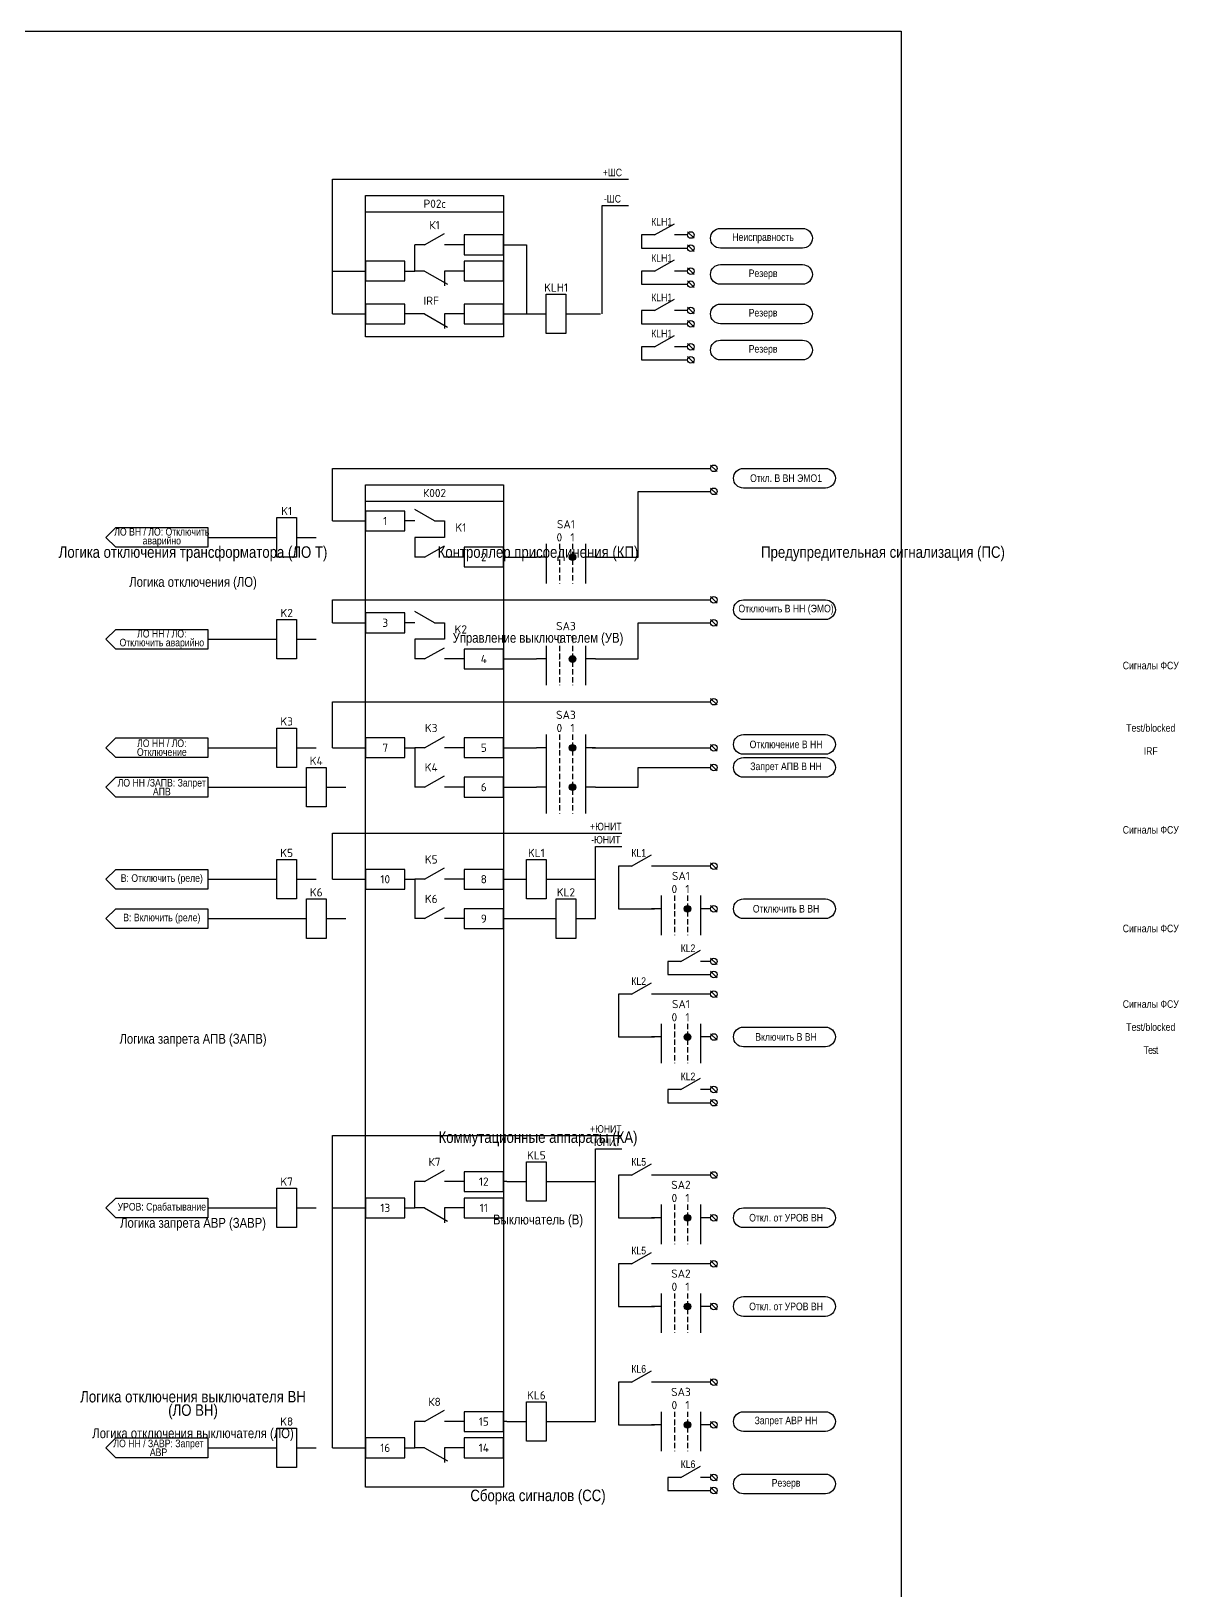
# Model space of a CAD drawing. Header units: millimetres. Extents: x 1491 to 6632, y -558 to 938.
# Drawn here: x 4729.2 to 5078.5, y 222.5 to 697 of the extents above; entities that cross this region are included whole.
import ezdxf
from ezdxf.enums import TextEntityAlignment as Align

# ---------------------------------------------------------------- set-up
doc = ezdxf.new("R2010")
doc.units = ezdxf.units.MM
doc.set_wipeout_variables(frame=1)
doc.linetypes.add('HIDDEN', pattern=[9.525, 6.35, -3.175])
doc.layers.add('_ОРЗ_0.3', color=7, linetype='Continuous', lineweight=30)
doc.layers.add('TEXT', color=7, linetype='Continuous', lineweight=25)
doc.layers.add('Основная', color=7, linetype='Continuous')
doc.styles.add('2.3_GOST_RD', font='ARIALN.TTF', dxfattribs={"height": 2.3})
doc.styles.add('2.5_Gost_RD', font='ARIALN.TTF', dxfattribs={"height": 2.5})
doc.styles.add('2.5_ISOCPEUR', font='isocpeur.ttf', dxfattribs={"width": 0.9, "height": 2.5})
doc.styles.add('2.5_ISOCPEUR_1', font='isocpeur.ttf', dxfattribs={"height": 2.5})
doc.styles.add('3.5_Gost_RD', font='ARIALN.TTF', dxfattribs={"height": 3.5})

# ---------------------------------------------------------------- blocks, each defined once
blk = doc.blocks.new('*U42')
at = {"layer": 'Основная', "color": 0}
for p, q in [((0, 0), (2, 0)), ((2, 0), (40, 0)), ((40, 0), (42, 0))]:
    blk.add_line(p, q, dxfattribs=at)
blk = doc.blocks.new('*U95')
at = {"layer": 'Основная', "color": 0}
blk.add_line((0, 0), (7, -4), dxfattribs=at)
at = {"layer": 'Основная', "ltscale": 0.35}
blk.add_line((6, 0), (6, -4.5), dxfattribs=at)
blk = doc.blocks.new('*U103')
blk.add_lwpolyline([(0, 3), (-12, 3), (-12, -3), (0, -3)], close=True)
at = {"layer": 'Основная', "color": 0}
for p, q in [((-24, 0), (-27, 0)), ((-12, 0), (-18, 0))]:
    blk.add_line(p, q, dxfattribs=at)
at = {"ltscale": 0.25}
blk.add_blockref('*U95', (-24, 0), dxfattribs=at)
at = {"layer": 'Основная', "style": '2.5_ISOCPEUR'}
for tag, p in [('ОУ', (-22, 4)), ('K', (-21, 6)), ('В', (-6, 0))]:
    blk.add_attdef(tag, text='', height=2.5, dxfattribs=at).set_placement(p, align=Align.MIDDLE_CENTER)
blk = doc.blocks.new('*U53')
blk.add_lwpolyline([(0, 3), (-12, 3), (-12, -3), (0, -3)], close=True)
at = {"layer": 'Основная', "style": '2.5_ISOCPEUR'}
for tag, p in [('ОУ', (-7, 10)), ('В', (-6, 0))]:
    blk.add_attdef(tag, text='', height=2.5, dxfattribs=at).set_placement(p, align=Align.MIDDLE_CENTER)
blk = doc.blocks.new('SPEC_COS_H')
at = {"layer": 'Основная', "color": 0}
blk.add_line((0, 0), (6, 3.43), dxfattribs=at)
blk = doc.blocks.new('*U107')
blk.add_lwpolyline([(0, 3), (-12, 3), (-12, -3), (0, -3)], close=True)
at = {"layer": 'Основная', "color": 0}
for p, q in [((-24, 0), (-27, 0)), ((-12, 0), (-18, 0))]:
    blk.add_line(p, q, dxfattribs=at)
at = {"ltscale": 0.25}
blk.add_blockref('SPEC_COS_H', (-24, 0), dxfattribs=at)
at = {"layer": 'Основная', "style": '2.5_ISOCPEUR'}
for tag, p in [('ОУ', (-21, 6)), ('K', (-21, 6)), ('В', (-6, 0))]:
    blk.add_attdef(tag, text='', height=2.5, dxfattribs=at).set_placement(p, align=Align.MIDDLE_CENTER)
blk = doc.blocks.new('*U110')
at = {"layer": 'Основная', "color": 0}
for p, q in [((-9, 0), (-3, 0)), ((3, 0), (9, 0))]:
    blk.add_line(p, q, dxfattribs=at)
at = {"layer": 'Основная'}
blk.add_lwpolyline([(-3, 6), (3, 6), (3, -6), (-3, -6)], close=True, dxfattribs=at)
at = {"layer": 'Основная', "style": '2.5_ISOCPEUR'}
for tag, p in [('ОУ', (0, 8)), ('В2', (-7, -2)), ('В1', (7, -2))]:
    blk.add_attdef(tag, text='', height=2.5, dxfattribs=at).set_placement(p, align=Align.MIDDLE_CENTER)
blk = doc.blocks.new('*U111')
at = {"layer": 'Основная', "ltscale": 0.25}
blk.add_circle((0, 0), 1, dxfattribs=at)
blk = doc.blocks.new('*U109')
at = {"layer": 'Основная', "style": '2.5_ISOCPEUR'}
for tag, p in [('ОУ', (0, 4)), ('В', (0, -3))]:
    blk.add_attdef(tag, text='', height=2.5, dxfattribs=at).set_placement(p, align=Align.MIDDLE_CENTER)
at = {"ltscale": 0.25}
blk.add_blockref('*U111', (0, 0), dxfattribs=at)
at = {"layer": 'Основная', "ltscale": 0.25}
blk.add_line((1, -1), (-1, 1), dxfattribs=at)
blk = doc.blocks.new('*U106')
blk.add_lwpolyline([(0, 3), (-12, 3), (-12, -3), (0, -3)], close=True)
at = {"layer": 'Основная', "color": 0}
for p, q in [((-24, 0), (-27, 0)), ((-12, 0), (-18, 0))]:
    blk.add_line(p, q, dxfattribs=at)
at = {"ltscale": 0.25}
blk.add_blockref('SPEC_COS_H', (-24, 0), dxfattribs=at)
at = {"layer": 'Основная', "style": '2.5_ISOCPEUR'}
for tag, p in [('ОУ', (-13, 9)), ('K', (-13, 9)), ('В', (-6, 0))]:
    blk.add_attdef(tag, text='', height=2.5, dxfattribs=at).set_placement(p, align=Align.MIDDLE_CENTER)
blk = doc.blocks.new('*U54')
blk.add_lwpolyline([(0, 3), (-12, 3), (-12, -3), (0, -3)], close=True)
at = {"layer": 'Основная', "color": 0}
for p, q in [((-24, 0), (-27, 0)), ((-12, 0), (-18, 0))]:
    blk.add_line(p, q, dxfattribs=at)
at = {"ltscale": 0.25}
blk.add_blockref('SPEC_COS_H', (-24, 0), dxfattribs=at)
at = {"layer": 'Основная', "style": '2.5_ISOCPEUR'}
for tag, p in [('ОУ', (-22, 6)), ('K', (-21, 6)), ('В', (-6, 0))]:
    blk.add_attdef(tag, text='', height=2.5, dxfattribs=at).set_placement(p, align=Align.MIDDLE_CENTER)
blk = doc.blocks.new('*U108')
at = {"ltscale": 0.35}
h = blk.add_hatch(color=256, dxfattribs=at)
edge = h.paths.add_edge_path()
edge.add_arc((-2, 0), 0.01, 0, 360)
h = blk.add_hatch(color=256, dxfattribs=at)
edge = h.paths.add_edge_path()
edge.add_arc((2, 0), 1, 0, 360)
at = {"layer": 'Основная', "color": 0}
for p, q in [((-6, 0), (-9, 0)), ((-6, 4), (-6, -8)), ((6, 4), (6, -8)), ((9, 0), (6, 0))]:
    blk.add_line(p, q, dxfattribs=at)
at = {"layer": 'Основная', "color": 0, "linetype": 'HIDDEN', "ltscale": 0.25}
for p, q in [((-2, 4), (-2, -8)), ((2, 4), (2, -8))]:
    blk.add_line(p, q, dxfattribs=at)
at = {"layer": 'Основная', "ltscale": 0.35}
for centre, radius in [((-2, 0), 0.01), ((2, 0), 1)]:
    blk.add_circle(centre, radius, dxfattribs=at)
at = {"layer": 'Основная', "style": '2.5_ISOCPEUR'}
for tag, p in [('ОУ', (0, 10)), ('ОП1', (-2, 6)), ('ОП2', (2, 6)), ('В1', (-9, -2)), ('В2', (9, -2))]:
    blk.add_attdef(tag, text='', height=2.5, dxfattribs=at).set_placement(p, align=Align.MIDDLE_CENTER)

msp = doc.modelspace()

# ---------------------------------------------------------------- linework, layer by layer
at = {"ltscale": 100}
for p, q in [((4821, 611), (4821, 652)), ((4821, 652), (4911, 652)), ((4903, 611), (4903, 644)), ((4903, 644), (4911, 644)), ((4846, 624), (4846, 632)), ((4880, 632), (4880, 611)), ((4919, 635), (4915, 635)), ((4915, 635), (4915, 631)), ((4915, 631), (4929, 631)), ((4843, 624), (4846, 624)), ((4919, 624), (4915, 624)), ((4915, 624), (4915, 620)), ((4915, 620), (4929, 620)), ((4893.5, 611), (4902.5, 611)), ((4919, 612), (4915, 612)), ((4915, 612), (4915, 608)), ((4915, 608), (4929, 608)), ((4919, 601), (4915, 601)), ((4915, 601), (4915, 597)), ((4915, 597), (4929, 597)), ((4855, 548), (4855, 543)), ((4783, 543), (4798, 543)), ((4855, 543), (4846, 543)), ((4846, 543), (4846, 537)), ((4855, 517), (4855, 512)), ((4783, 512), (4798, 512)), ((4855, 512), (4846, 512)), ((4846, 512), (4846, 506)), ((4783, 479), (4798, 479)), ((4843, 479), (4846, 479)), ((4846, 479), (4846, 467)), ((4900, 479), (4936, 479)), ((4783, 467), (4807, 467)), ((4901, 427), (4901, 449)), ((4901, 449), (4909, 449)), ((4912, 443), (4908, 443)), ((4783, 439), (4798, 439)), ((4843, 439), (4846, 439)), ((4846, 439), (4846, 427)), ((4892, 439), (4901, 439)), ((4783, 427), (4807, 427)), ((4898, 427), (4901, 427)), ((4927, 414), (4923, 414)), ((4923, 414), (4923, 410)), ((4923, 410), (4936, 410)), ((4912, 404), (4908, 404)), ((4927, 375), (4923, 375)), ((4923, 375), (4923, 371)), ((4923, 371), (4936, 371)), ((4901, 274), (4901, 357)), ((4901, 357), (4909, 357)), ((4846, 339), (4846, 347)), ((4874, 347), (4873, 347)), ((4892, 347), (4901, 347)), ((4912, 349), (4908, 349)), ((4783, 339), (4798, 339)), ((4843, 339), (4846, 339)), ((4912, 322), (4908, 322)), ((4912, 286), (4908, 286)), ((4846, 266), (4846, 274)), ((4874, 274), (4873, 274)), ((4892, 274), (4901, 274)), ((4783, 266), (4798, 266)), ((4843, 266), (4846, 266)), ((4927, 257), (4923, 257)), ((4923, 257), (4923, 253)), ((4923, 253), (4936, 253))]:
    msp.add_line(p, q, dxfattribs=at)
at = {"color": 30, "ltscale": 100, "true_color": 0xf7941d}
for points in [[(4939, 631, -1), (4939, 637), (4964, 637, -1), (4964, 631)], [(4939, 620, -1), (4939, 626), (4964, 626, -1), (4964, 620)], [(4939, 608, -1), (4939, 614), (4964, 614, -1), (4964, 608)], [(4939, 597, -1), (4939, 603), (4964, 603, -1), (4964, 597)]]:
    msp.add_lwpolyline(points, format="xyb", close=True, dxfattribs=at)
at = {"ltscale": 100}
for points in [[(4873, 632), (4880, 632)], [(4821, 624), (4831, 624)], [(4821, 611), (4831, 611)], [(4846, 611), (4843, 611)], [(4873, 611), (4875, 611)], [(4875, 611), (4886, 611)], [(4821, 548), (4821, 564), (4936, 564)], [(4821, 548), (4831, 548)], [(4846, 548), (4843, 548)], [(4873, 537), (4883, 537)], [(4873, 537), (4883, 537)], [(4821, 517), (4821, 524), (4936, 524)], [(4821, 517), (4831, 517)], [(4846, 517), (4843, 517)], [(4873, 506), (4883, 506)], [(4873, 506), (4883, 506)], [(4873, 506), (4883, 506)], [(4821, 479), (4821, 493), (4936, 493)], [(4821, 479), (4831, 479)], [(4873, 479), (4883, 479)], [(4873, 467), (4883, 467)], [(4821, 439), (4821, 453), (4909, 453)], [(4908, 443), (4908, 430), (4919, 430)], [(4821, 439), (4831, 439)], [(4873, 439), (4875, 439)], [(4873, 427), (4885, 427)], [(4908, 404), (4908, 391), (4919, 391)], [(4821, 266), (4821, 361), (4909, 361)], [(4908, 349), (4908, 336), (4919, 336)], [(4821, 339), (4831, 339)], [(4908, 322), (4908, 309), (4919, 309)], [(4908, 286), (4908, 273), (4919, 273)], [(4821, 266), (4831, 266)]]:
    msp.add_lwpolyline(points, dxfattribs=at)
at = {"color": 4, "ltscale": 100}
msp.add_lwpolyline([(4946, 558, -1), (4946, 564), (4971, 564, -1), (4971, 558)], format="xyb", close=True, dxfattribs=at)
at = {"color": 1, "ltscale": 100}
msp.add_lwpolyline([(4946, 518, -1), (4946, 524), (4971, 524, -1), (4971, 518)], format="xyb", close=True, dxfattribs=at)
at = {"color": 3, "ltscale": 100}
for points in [[(4946, 477, -1), (4946, 483), (4971, 483, -1), (4971, 477)], [(4946, 470, -1), (4946, 476), (4971, 476, -1), (4971, 470)]]:
    msp.add_lwpolyline(points, format="xyb", close=True, dxfattribs=at)
at = {"ltscale": 100}
for points in [[(4946, 427, -1), (4946, 433), (4971, 433, -1), (4971, 427)], [(4946, 388, -1), (4946, 394), (4971, 394, -1), (4971, 388)], [(4946, 333, -1), (4946, 339), (4971, 339, -1), (4971, 333)], [(4946, 306, -1), (4946, 312), (4971, 312, -1), (4971, 306)], [(4946, 271, -1), (4946, 277), (4971, 277, -1), (4971, 271)], [(4946, 252, -1), (4946, 258), (4971, 258, -1), (4971, 252)]]:
    msp.add_lwpolyline(points, format="xyb", close=True, dxfattribs=at)
msp.add_lwpolyline([(4755, 342), (4783, 342), (4783, 336), (4755, 336), (4752, 339)], close=True, dxfattribs=at)
at = {"layer": '_ОРЗ_0.3', "ltscale": 100}
for points in [[(4831, 647), (4873, 647), (4873, 604), (4831, 604)], [(4831, 559), (4873, 559), (4873, 254), (4831, 254)]]:
    msp.add_lwpolyline(points, close=True, dxfattribs=at)
at = {"layer": 'Основная', "color": 0}
for p, q in [((4852, 548), (4855, 548)), ((4852, 517), (4855, 517))]:
    msp.add_line(p, q, dxfattribs=at)
at = {"layer": 'Основная', "ltscale": 100}
for points in [[(4783, 546), (4783, 540), (4755, 540), (4752, 543), (4755, 546)], [(4783, 515), (4783, 509), (4755, 509), (4752, 512), (4755, 515)], [(4783, 482), (4783, 476), (4755, 476), (4752, 479), (4755, 482)], [(4783, 470), (4783, 464), (4755, 464), (4752, 467), (4755, 470)], [(4783, 442), (4783, 436), (4755, 436), (4752, 439), (4755, 442)], [(4783, 430), (4783, 424), (4755, 424), (4752, 427), (4755, 430)], [(4783, 269), (4783, 263), (4755, 263), (4752, 266), (4755, 269)]]:
    msp.add_lwpolyline(points, close=True, dxfattribs=at)

# ---------------------------------------------------------------- block references
at = {"ltscale": 0.25}
for name, p in [('*U42', (4831, 642)), ('SPEC_COS_H', (4919, 635)), ('*U109', (4930, 635)), ('SPEC_COS_H', (4919, 624)), ('*U109', (4930, 624)), ('SPEC_COS_H', (4919, 612)), ('*U109', (4930, 612)), ('SPEC_COS_H', (4919, 601)), ('*U109', (4930, 601)), ('*U42', (4831, 554)), ('*U109', (4937, 473)), ('SPEC_COS_H', (4912, 443)), ('*U109', (4937, 443)), ('*U109', (4937, 430)), ('SPEC_COS_H', (4927, 414)), ('*U109', (4937, 414)), ('SPEC_COS_H', (4912, 404)), ('*U109', (4937, 404)), ('*U109', (4937, 391)), ('SPEC_COS_H', (4927, 375)), ('*U109', (4937, 375)), ('SPEC_COS_H', (4912, 349)), ('*U109', (4937, 349)), ('*U109', (4937, 336)), ('SPEC_COS_H', (4912, 322)), ('*U109', (4937, 322)), ('*U109', (4937, 309)), ('SPEC_COS_H', (4912, 286)), ('*U109', (4937, 286)), ('*U109', (4937, 273)), ('SPEC_COS_H', (4927, 257)), ('*U109', (4937, 257))]:
    msp.add_blockref(name, p, dxfattribs=at)
at = {"ltscale": 0.35}
ref = msp.add_blockref('*U110', (4889, 611), dxfattribs=at)
ref.add_attrib('ОУ', 'KLH1', dxfattribs={"layer": 'Основная', "height": 2.5, "style": '2.5_ISOCPEUR'}).set_placement((4889, 619), align=Align.MIDDLE_CENTER)
ref = msp.add_blockref('*U110', (4807, 543), dxfattribs=at)
ref.add_attrib('ОУ', 'K1', dxfattribs={"layer": 'Основная', "height": 2.5, "style": '2.5_ISOCPEUR'}).set_placement((4807, 551), align=Align.MIDDLE_CENTER)
at = {"ltscale": 0.25, "xscale": -1}
for p in [(4852, 548), (4852, 517)]:
    msp.add_blockref('SPEC_COS_H', p, dxfattribs=at)
at = {"ltscale": 0.35}
ref = msp.add_blockref('*U108', (4892, 537), dxfattribs=at)
ref.add_attrib('ОУ', 'SA1', dxfattribs={"layer": 'Основная', "height": 2.5, "style": '2.5_ISOCPEUR'}).set_placement((4892, 547), align=Align.MIDDLE_CENTER)
ref.add_attrib('ОП1', '0', dxfattribs={"layer": 'Основная', "height": 2.5, "style": '2.5_ISOCPEUR'}).set_placement((4890, 543), align=Align.MIDDLE_CENTER)
ref.add_attrib('ОП2', '1', dxfattribs={"layer": 'Основная', "height": 2.5, "style": '2.5_ISOCPEUR'}).set_placement((4894, 543), align=Align.MIDDLE_CENTER)
ref = msp.add_blockref('*U110', (4807, 512), dxfattribs=at)
ref.add_attrib('ОУ', 'K2', dxfattribs={"layer": 'Основная', "height": 2.5, "style": '2.5_ISOCPEUR'}).set_placement((4807, 520), align=Align.MIDDLE_CENTER)
ref = msp.add_blockref('*U108', (4892, 506), dxfattribs=at)
ref.add_attrib('ОУ', 'SA3', dxfattribs={"layer": 'Основная', "height": 2.5, "style": '2.5_ISOCPEUR'}).set_placement((4892, 516), align=Align.MIDDLE_CENTER)
ref.add_attrib('ОП1', '0', dxfattribs={"layer": 'Основная', "height": 2.5, "style": '2.5_ISOCPEUR'}).set_placement((4890, 512), align=Align.MIDDLE_CENTER)
ref.add_attrib('ОП2', '1', dxfattribs={"layer": 'Основная', "height": 2.5, "style": '2.5_ISOCPEUR'}).set_placement((4894, 512), align=Align.MIDDLE_CENTER)
ref = msp.add_blockref('*U108', (4892, 479), dxfattribs=at)
ref.add_attrib('ОУ', 'SA3', dxfattribs={"layer": 'Основная', "height": 2.5, "style": '2.5_ISOCPEUR'}).set_placement((4892, 489), align=Align.MIDDLE_CENTER)
ref.add_attrib('ОП1', '0', dxfattribs={"layer": 'Основная', "height": 2.5, "style": '2.5_ISOCPEUR'}).set_placement((4890, 485), align=Align.MIDDLE_CENTER)
ref.add_attrib('ОП2', '1', dxfattribs={"layer": 'Основная', "height": 2.5, "style": '2.5_ISOCPEUR'}).set_placement((4894, 485), align=Align.MIDDLE_CENTER)
ref = msp.add_blockref('*U110', (4807, 479), dxfattribs=at)
ref.add_attrib('ОУ', 'K3', dxfattribs={"layer": 'Основная', "height": 2.5, "style": '2.5_ISOCPEUR'}).set_placement((4807, 487), align=Align.MIDDLE_CENTER)
ref = msp.add_blockref('*U110', (4816, 467), dxfattribs=at)
ref.add_attrib('ОУ', 'K4', dxfattribs={"layer": 'Основная', "height": 2.5, "style": '2.5_ISOCPEUR'}).set_placement((4816, 475), align=Align.MIDDLE_CENTER)
msp.add_blockref('*U108', (4892, 467), dxfattribs=at)
ref = msp.add_blockref('*U110', (4807, 439), dxfattribs=at)
ref.add_attrib('ОУ', 'K5', dxfattribs={"layer": 'Основная', "height": 2.5, "style": '2.5_ISOCPEUR'}).set_placement((4807, 447), align=Align.MIDDLE_CENTER)
ref = msp.add_blockref('*U110', (4883, 439), dxfattribs=at)
ref.add_attrib('ОУ', 'KL1', dxfattribs={"layer": 'Основная', "height": 2.5, "style": '2.5_ISOCPEUR'}).set_placement((4883, 447), align=Align.MIDDLE_CENTER)
ref = msp.add_blockref('*U110', (4816, 427), dxfattribs=at)
ref.add_attrib('ОУ', 'K6', dxfattribs={"layer": 'Основная', "height": 2.5, "style": '2.5_ISOCPEUR'}).set_placement((4816, 435), align=Align.MIDDLE_CENTER)
ref = msp.add_blockref('*U110', (4892, 427), dxfattribs=at)
ref.add_attrib('ОУ', 'KL2', dxfattribs={"layer": 'Основная', "height": 2.5, "style": '2.5_ISOCPEUR'}).set_placement((4892, 435), align=Align.MIDDLE_CENTER)
ref = msp.add_blockref('*U110', (4883, 347), dxfattribs=at)
ref.add_attrib('ОУ', 'KL5', dxfattribs={"layer": 'Основная', "height": 2.5, "style": '2.5_ISOCPEUR'}).set_placement((4883, 355), align=Align.MIDDLE_CENTER)
ref = msp.add_blockref('*U110', (4807, 339), dxfattribs=at)
ref.add_attrib('ОУ', 'K7', dxfattribs={"layer": 'Основная', "height": 2.5, "style": '2.5_ISOCPEUR'}).set_placement((4807, 347), align=Align.MIDDLE_CENTER)
ref = msp.add_blockref('*U110', (4883, 274), dxfattribs=at)
ref.add_attrib('ОУ', 'KL6', dxfattribs={"layer": 'Основная', "height": 2.5, "style": '2.5_ISOCPEUR'}).set_placement((4883, 282), align=Align.MIDDLE_CENTER)
ref = msp.add_blockref('*U110', (4807, 266), dxfattribs=at)
ref.add_attrib('ОУ', 'K8', dxfattribs={"layer": 'Основная', "height": 2.5, "style": '2.5_ISOCPEUR'}).set_placement((4807, 274), align=Align.MIDDLE_CENTER)
at = {"layer": '_ОРЗ_0.3', "ltscale": 0.25}
ref = msp.add_blockref('*U107', (4873, 632), dxfattribs=at)
ref.add_attrib('ОУ', 'К1', dxfattribs={"layer": 'Основная', "height": 2.5, "style": '2.5_ISOCPEUR'}).set_placement((4852, 638), align=Align.MIDDLE_CENTER)
for name, p in [('*U53', (4843, 624)), ('*U103', (4873, 624)), ('*U53', (4843, 611))]:
    msp.add_blockref(name, p, dxfattribs=at)
ref = msp.add_blockref('*U103', (4873, 611), dxfattribs=at)
ref.add_attrib('ОУ', 'IRF', dxfattribs={"layer": 'Основная', "height": 2.5, "style": '2.5_ISOCPEUR'}).set_placement((4851, 615), align=Align.MIDDLE_CENTER)
ref = msp.add_blockref('*U53', (4843, 548), dxfattribs=at)
ref.add_attrib('В', '1', dxfattribs={"layer": 'Основная', "height": 2.5, "style": '2.5_ISOCPEUR'}).set_placement((4837, 548), align=Align.MIDDLE_CENTER)
ref = msp.add_blockref('*U106', (4873, 537), dxfattribs=at)
ref.add_attrib('ОУ', 'K1', dxfattribs={"layer": 'Основная', "height": 2.5, "style": '2.5_ISOCPEUR'}).set_placement((4860, 546), align=Align.MIDDLE_CENTER)
ref.add_attrib('В', '2', dxfattribs={"layer": 'Основная', "height": 2.5, "style": '2.5_ISOCPEUR'}).set_placement((4867, 537), align=Align.MIDDLE_CENTER)
ref = msp.add_blockref('*U53', (4843, 517), dxfattribs=at)
ref.add_attrib('В', '3', dxfattribs={"layer": 'Основная', "height": 2.5, "style": '2.5_ISOCPEUR'}).set_placement((4837, 517), align=Align.MIDDLE_CENTER)
ref = msp.add_blockref('*U106', (4873, 506), dxfattribs=at)
ref.add_attrib('ОУ', 'K2', dxfattribs={"layer": 'Основная', "height": 2.5, "style": '2.5_ISOCPEUR'}).set_placement((4860, 515), align=Align.MIDDLE_CENTER)
ref.add_attrib('В', '4', dxfattribs={"layer": 'Основная', "height": 2.5, "style": '2.5_ISOCPEUR'}).set_placement((4867, 506), align=Align.MIDDLE_CENTER)
ref = msp.add_blockref('*U54', (4873, 479), dxfattribs=at)
ref.add_attrib('ОУ', 'K3', dxfattribs={"layer": 'Основная', "height": 2.5, "style": '2.5_ISOCPEUR'}).set_placement((4851, 485), align=Align.MIDDLE_CENTER)
ref.add_attrib('В', '5', dxfattribs={"layer": 'Основная', "height": 2.5, "style": '2.5_ISOCPEUR'}).set_placement((4867, 479), align=Align.MIDDLE_CENTER)
ref = msp.add_blockref('*U53', (4843, 479), dxfattribs=at)
ref.add_attrib('В', '7', dxfattribs={"layer": 'Основная', "height": 2.5, "style": '2.5_ISOCPEUR'}).set_placement((4837, 479), align=Align.MIDDLE_CENTER)
ref = msp.add_blockref('*U54', (4873, 467), dxfattribs=at)
ref.add_attrib('ОУ', 'K4', dxfattribs={"layer": 'Основная', "height": 2.5, "style": '2.5_ISOCPEUR'}).set_placement((4851, 473), align=Align.MIDDLE_CENTER)
ref.add_attrib('В', '6', dxfattribs={"layer": 'Основная', "height": 2.5, "style": '2.5_ISOCPEUR'}).set_placement((4867, 467), align=Align.MIDDLE_CENTER)
ref = msp.add_blockref('*U54', (4873, 439), dxfattribs=at)
ref.add_attrib('ОУ', 'K5', dxfattribs={"layer": 'Основная', "height": 2.5, "style": '2.5_ISOCPEUR'}).set_placement((4851, 445), align=Align.MIDDLE_CENTER)
ref.add_attrib('В', '8', dxfattribs={"layer": 'Основная', "height": 2.5, "style": '2.5_ISOCPEUR'}).set_placement((4867, 439), align=Align.MIDDLE_CENTER)
ref = msp.add_blockref('*U53', (4843, 439), dxfattribs=at)
ref.add_attrib('В', '10', dxfattribs={"layer": 'Основная', "height": 2.5, "style": '2.5_ISOCPEUR'}).set_placement((4837, 439), align=Align.MIDDLE_CENTER)
ref = msp.add_blockref('*U54', (4873, 427), dxfattribs=at)
ref.add_attrib('ОУ', 'K6', dxfattribs={"layer": 'Основная', "height": 2.5, "style": '2.5_ISOCPEUR'}).set_placement((4851, 433), align=Align.MIDDLE_CENTER)
ref.add_attrib('В', '9', dxfattribs={"layer": 'Основная', "height": 2.5, "style": '2.5_ISOCPEUR'}).set_placement((4867, 427), align=Align.MIDDLE_CENTER)
ref = msp.add_blockref('*U107', (4873, 347), dxfattribs=at)
ref.add_attrib('ОУ', 'К7', dxfattribs={"layer": 'Основная', "height": 2.5, "style": '2.5_ISOCPEUR'}).set_placement((4852, 353), align=Align.MIDDLE_CENTER)
ref.add_attrib('В', '12', dxfattribs={"layer": 'Основная', "height": 2.5, "style": '2.5_ISOCPEUR'}).set_placement((4867, 347), align=Align.MIDDLE_CENTER)
ref = msp.add_blockref('*U53', (4843, 339), dxfattribs=at)
ref.add_attrib('В', '13', dxfattribs={"layer": 'Основная', "height": 2.5, "style": '2.5_ISOCPEUR'}).set_placement((4837, 339), align=Align.MIDDLE_CENTER)
ref = msp.add_blockref('*U103', (4873, 339), dxfattribs=at)
ref.add_attrib('В', '11', dxfattribs={"layer": 'Основная', "height": 2.5, "style": '2.5_ISOCPEUR'}).set_placement((4867, 339), align=Align.MIDDLE_CENTER)
ref = msp.add_blockref('*U107', (4873, 274), dxfattribs=at)
ref.add_attrib('ОУ', 'К8', dxfattribs={"layer": 'Основная', "height": 2.5, "style": '2.5_ISOCPEUR'}).set_placement((4852, 280), align=Align.MIDDLE_CENTER)
ref.add_attrib('В', '15', dxfattribs={"layer": 'Основная', "height": 2.5, "style": '2.5_ISOCPEUR'}).set_placement((4867, 274), align=Align.MIDDLE_CENTER)
ref = msp.add_blockref('*U53', (4843, 266), dxfattribs=at)
ref.add_attrib('В', '16', dxfattribs={"layer": 'Основная', "height": 2.5, "style": '2.5_ISOCPEUR'}).set_placement((4837, 266), align=Align.MIDDLE_CENTER)
ref = msp.add_blockref('*U103', (4873, 266), dxfattribs=at)
ref.add_attrib('В', '14', dxfattribs={"layer": 'Основная', "height": 2.5, "style": '2.5_ISOCPEUR'}).set_placement((4867, 266), align=Align.MIDDLE_CENTER)

# ---------------------------------------------------------------- texts
at = {"color": 2, "ltscale": 0.25, "true_color": 0xf1eb1f, "char_height": 2.5, "width": 42, "attachment_point": 5, "style": '2.5_ISOCPEUR_1'}
for s, insert in [('{\\C256;Р02с}', (4852, 644.5)), ('{\\C256;К002}', (4852, 556.5))]:
    msp.add_mtext(s, dxfattribs=dict(at, insert=insert))
at = {"ltscale": 100, "char_height": 2.3, "attachment_point": 5, "style": '2.5_Gost_RD'}
for s, insert, width in [('\\pxsm0.7;Неисправность', (4952, 634), 31), ('\\pxsm0.7;Резерв', (4952, 623), 31), ('\\pxsm0.7;Резерв', (4952, 611), 31), ('\\pxsm0.7;Резерв', (4952, 600), 31), ('\\pxsm0.7;Откл. В ВН ЭМО1', (4959, 561), 31), ('\\pxsm0.7;Отключить В НН (ЭМО)', (4959, 521), 31), ('\\pxsm0.7;Отключение В НН ', (4959, 480), 31), ('\\pxsm0.7;Запрет АПВ В НН ', (4959, 473), 31), ('\\pxsm0.7;В: Отключить (реле)', (4769, 439), 28), ('\\pxsm0.7;В: Включить (реле)', (4769, 427), 28), ('\\pxsm0.7;Отключить В ВН', (4959, 430), 31), ('\\pxsm0.7;Включить В ВН', (4959, 391), 28.5643), ('\\pxsm0.7;Откл. от УРОВ ВН', (4959, 336), 31), ('\\pxsm0.7;Откл. от УРОВ ВН', (4959, 309), 31), ('\\pxsm0.7;Запрет АВР НН', (4959, 274), 31), ('\\pxsm0.7;Резерв', (4959, 255), 31)]:
    msp.add_mtext(s, dxfattribs=dict(at, insert=insert, width=width))
at = {"color": 1, "ltscale": 100, "insert": (4778.5, 538), "char_height": 3.5, "width": 85, "attachment_point": 5, "style": '3.5_Gost_RD'}
msp.add_mtext('\\pxsm0.7;{\\C30;\\c1938679;Логика отключения трансформатора (ЛО Т)}', dxfattribs=at)
at = {"color": 30, "ltscale": 100, "attachment_point": 5, "style": '3.5_Gost_RD'}
for s, insert, char_height, width in [('\\pxsm0.7;Контроллер присоединения (КП)', (4883.5, 538), 3.5, 85), ('Предупредительная сигнализация (ПС)', (4988.5, 538), 3.5, 85), ('\\pxsm0.7;Управление выключателем (УВ)', (4883.5, 512), 3, 81), ('Сборка сигналов (СС)', (4883.5, 251), 3.5, 85)]:
    msp.add_mtext(s, dxfattribs=dict(at, insert=insert, char_height=char_height, width=width))
at = {"color": 30, "ltscale": 100, "true_color": 0xf7931d, "attachment_point": 5, "style": '3.5_Gost_RD'}
for s, insert, char_height, width in [('\\pxsm0.7;Логика отключения (ЛО)', (4778.5, 529), 3, 81), ('\\pxsm0.7;Логика запрета АПВ (ЗАПВ)', (4778.5, 390), 3, 81), ('\\pxsm0.7;Логика запрета АВР (ЗАВР)', (4778.5, 334), 3, 81), ('\\pxsm0.7;Логика отключения выключателя ВН (ЛО ВН)', (4778.5, 279), 3.5, 76.6201), ('\\pxsm0.7;Логика отключения выключателя (ЛО)', (4778.5, 270), 3, 81)]:
    msp.add_mtext(s, dxfattribs=dict(at, insert=insert, char_height=char_height, width=width))
at = {"color": 30, "ltscale": 100, "true_color": 0xf7941d, "attachment_point": 5, "style": '3.5_Gost_RD'}
for s, insert, char_height, width in [('\\pxsm0.7;Коммутационные аппараты (КА)', (4883.5, 360), 3.5, 85), ('Выключатель (В)', (4883.5, 335), 3, 81)]:
    msp.add_mtext(s, dxfattribs=dict(at, insert=insert, char_height=char_height, width=width))
at = {"color": 0, "ltscale": 100, "insert": (4769, 339), "char_height": 2.3, "width": 28, "attachment_point": 5, "style": '2.5_Gost_RD'}
msp.add_mtext('{\\C256;УРОВ: Срабатывание}', dxfattribs=at)
at = {"layer": 'TEXT', "ltscale": 100, "char_height": 2.3, "attachment_point": 5}
for s, insert, width, style in [('\\pxi-3,l4,sm0.7,t4;+ШС', (4905, 654), 28, '2.5_Gost_RD'), ('\\pxi-3,l4,sm0.7,t4;-ШС', (4905, 646), 28, '2.5_Gost_RD'), ('\\pxi-3,l4,sm0.7,t4;КLH1', (4920, 639), 28, '2.5_Gost_RD'), ('\\pxi-3,l4,sm0.7,t4;КLH1', (4920, 628), 28, '2.5_Gost_RD'), ('\\pxi-3,l4,sm0.7,t4;КLH1', (4920, 616), 28, '2.5_Gost_RD'), ('\\pxi-3,l4,sm0.7,t4;КLH1', (4920, 605), 28, '2.5_Gost_RD'), ('\\pxsm0.7;ЛО ВН / ЛО: Отключить аварийно', (4769, 543), 29.7284, '2.5_Gost_RD'), ('\\pxsm0.7;ЛО НН / ЛО: Отключить аварийно', (4769, 512), 27.1873, '2.5_Gost_RD'), ('\\pxsm0.75;Сигналы ФСУ', (5070, 504), 28, '2.3_GOST_RD'), ('\\pxsm0.7;ЛО НН / ЛО: Отключение', (4769, 479), 28, '2.5_Gost_RD'), ('\\pxsm0.7;ЛО НН /ЗАПВ: Запрет АПВ', (4769, 467), 28, '2.5_Gost_RD'), ('\\pxi-3,l4,sm0.7,t4;+ЮНИТ', (4903, 455), 28, '2.5_Gost_RD'), ('\\pxi-3,l4,sm0.7,t4;-ЮНИТ', (4903, 451), 28, '2.5_Gost_RD'), ('\\pxsm0.75;Сигналы ФСУ', (5070, 454), 28, '2.3_GOST_RD'), ('\\pxi-3,l4,sm0.7,t4;КL1', (4913, 447), 28, '2.5_Gost_RD'), ('\\pxsm0.75;Сигналы ФСУ', (5070, 424), 28, '2.3_GOST_RD'), ('\\pxi-3,l4,sm0.7,t4;КL2', (4928, 418), 28, '2.5_Gost_RD'), ('\\pxi-3,l4,sm0.7,t4;КL2', (4913, 408), 28, '2.5_Gost_RD'), ('\\pxsm0.75;Сигналы ФСУ', (5070, 401), 28, '2.3_GOST_RD'), ('\\pxi-3,l4,sm0.7,t4;КL2', (4928, 379), 28, '2.5_Gost_RD'), ('\\pxi-3,l4,sm0.7,t4;+ЮНИТ', (4903, 363), 28, '2.5_Gost_RD'), ('\\pxi-3,l4,sm0.7,t4;-ЮНИТ', (4903, 359), 28, '2.5_Gost_RD'), ('\\pxi-3,l4,sm0.7,t4;КL5', (4913, 353), 28, '2.5_Gost_RD'), ('\\pxi-3,l4,sm0.7,t4;КL5', (4913, 326), 28, '2.5_Gost_RD'), ('\\pxi-3,l4,sm0.7,t4;КL6', (4913, 290), 28, '2.5_Gost_RD'), ('\\pxsm0.7;ЛО НН / ЗАВР: Запрет АВР', (4768, 266), 28, '2.5_Gost_RD'), ('\\pxi-3,l4,sm0.7,t4;КL6', (4928, 261), 28, '2.5_Gost_RD')]:
    msp.add_mtext(s, dxfattribs=dict(at, insert=insert, width=width, style=style))
at = {"layer": 'TEXT', "color": 0, "ltscale": 100, "char_height": 2.3, "width": 28, "attachment_point": 5, "style": '2.3_GOST_RD'}
for s, insert in [('{\\C256;Test/blocked}', (5070, 485)), ('{\\C256;IRF}', (5070, 478)), ('{\\T0.85;\\C256;Test}', (5070, 387))]:
    msp.add_mtext(s, dxfattribs=dict(at, insert=insert))
at = {"layer": 'TEXT', "color": 1, "ltscale": 100, "insert": (5070, 394), "char_height": 2.3, "width": 28, "attachment_point": 5, "style": '2.3_GOST_RD'}
msp.add_mtext('{\\C256;Test/blocked}', dxfattribs=at)

# ---------------------------------------------------------------- next in the draw order: linework, layer by layer
at = {"ltscale": 100}
for p, q in [((4929, 635), (4925, 635)), ((4929, 624), (4925, 624)), ((4929, 612), (4925, 612)), ((4929, 601), (4925, 601)), ((4936, 443), (4918, 443)), ((4936, 414), (4933, 414)), ((4936, 404), (4918, 404)), ((4936, 375), (4933, 375)), ((4936, 349), (4918, 349)), ((4936, 322), (4918, 322)), ((4936, 286), (4918, 286)), ((4936, 257), (4933, 257))]:
    msp.add_line(p, q, dxfattribs=at)
msp.add_lwpolyline([(4901, 467), (4914, 467), (4914, 473), (4936, 473)], dxfattribs=at)

# ---------------------------------------------------------------- next in the draw order: block references
at = {"ltscale": 0.25}
for p in [(4930, 631), (4930, 620), (4930, 608), (4930, 597), (4937, 564), (4937, 557), (4937, 524), (4937, 517), (4937, 493), (4937, 479), (4937, 410), (4937, 371), (4937, 253)]:
    msp.add_blockref('*U109', p, dxfattribs=at)
at = {"ltscale": 0.35}
ref = msp.add_blockref('*U108', (4927, 430), dxfattribs=at)
ref.add_attrib('ОУ', 'SA1', dxfattribs={"layer": 'Основная', "height": 2.5, "style": '2.5_ISOCPEUR'}).set_placement((4927, 440), align=Align.MIDDLE_CENTER)
ref.add_attrib('ОП1', '0', dxfattribs={"layer": 'Основная', "height": 2.5, "style": '2.5_ISOCPEUR'}).set_placement((4925, 436), align=Align.MIDDLE_CENTER)
ref.add_attrib('ОП2', '1', dxfattribs={"layer": 'Основная', "height": 2.5, "style": '2.5_ISOCPEUR'}).set_placement((4929, 436), align=Align.MIDDLE_CENTER)
ref = msp.add_blockref('*U108', (4927, 391), dxfattribs=at)
ref.add_attrib('ОУ', 'SA1', dxfattribs={"layer": 'Основная', "height": 2.5, "style": '2.5_ISOCPEUR'}).set_placement((4927, 401), align=Align.MIDDLE_CENTER)
ref.add_attrib('ОП1', '0', dxfattribs={"layer": 'Основная', "height": 2.5, "style": '2.5_ISOCPEUR'}).set_placement((4925, 397), align=Align.MIDDLE_CENTER)
ref.add_attrib('ОП2', '1', dxfattribs={"layer": 'Основная', "height": 2.5, "style": '2.5_ISOCPEUR'}).set_placement((4929, 397), align=Align.MIDDLE_CENTER)
ref = msp.add_blockref('*U108', (4927, 336), dxfattribs=at)
ref.add_attrib('ОУ', 'SA2', dxfattribs={"layer": 'Основная', "height": 2.5, "style": '2.5_ISOCPEUR'}).set_placement((4927, 346), align=Align.MIDDLE_CENTER)
ref.add_attrib('ОП1', '0', dxfattribs={"layer": 'Основная', "height": 2.5, "style": '2.5_ISOCPEUR'}).set_placement((4925, 342), align=Align.MIDDLE_CENTER)
ref.add_attrib('ОП2', '1', dxfattribs={"layer": 'Основная', "height": 2.5, "style": '2.5_ISOCPEUR'}).set_placement((4929, 342), align=Align.MIDDLE_CENTER)
ref = msp.add_blockref('*U108', (4927, 309), dxfattribs=at)
ref.add_attrib('ОУ', 'SA2', dxfattribs={"layer": 'Основная', "height": 2.5, "style": '2.5_ISOCPEUR'}).set_placement((4927, 319), align=Align.MIDDLE_CENTER)
ref.add_attrib('ОП1', '0', dxfattribs={"layer": 'Основная', "height": 2.5, "style": '2.5_ISOCPEUR'}).set_placement((4925, 315), align=Align.MIDDLE_CENTER)
ref.add_attrib('ОП2', '1', dxfattribs={"layer": 'Основная', "height": 2.5, "style": '2.5_ISOCPEUR'}).set_placement((4929, 315), align=Align.MIDDLE_CENTER)
ref = msp.add_blockref('*U108', (4927, 273), dxfattribs=at)
ref.add_attrib('ОУ', 'SA3', dxfattribs={"layer": 'Основная', "height": 2.5, "style": '2.5_ISOCPEUR'}).set_placement((4927, 283), align=Align.MIDDLE_CENTER)
ref.add_attrib('ОП1', '0', dxfattribs={"layer": 'Основная', "height": 2.5, "style": '2.5_ISOCPEUR'}).set_placement((4925, 279), align=Align.MIDDLE_CENTER)
ref.add_attrib('ОП2', '1', dxfattribs={"layer": 'Основная', "height": 2.5, "style": '2.5_ISOCPEUR'}).set_placement((4929, 279), align=Align.MIDDLE_CENTER)

# ---------------------------------------------------------------- next in the draw order: linework, layer by layer
at = {"ltscale": 100}
msp.add_lwpolyline([(3962, 697), (4994, 697), (4994, -234), (3962, -234)], close=True, dxfattribs=at)
for points in [[(4901, 537), (4914, 537), (4914, 557), (4936, 557)], [(4901, 506), (4914, 506), (4914, 517), (4936, 517)]]:
    msp.add_lwpolyline(points, dxfattribs=at)

doc.saveas('drawing.dxf')
